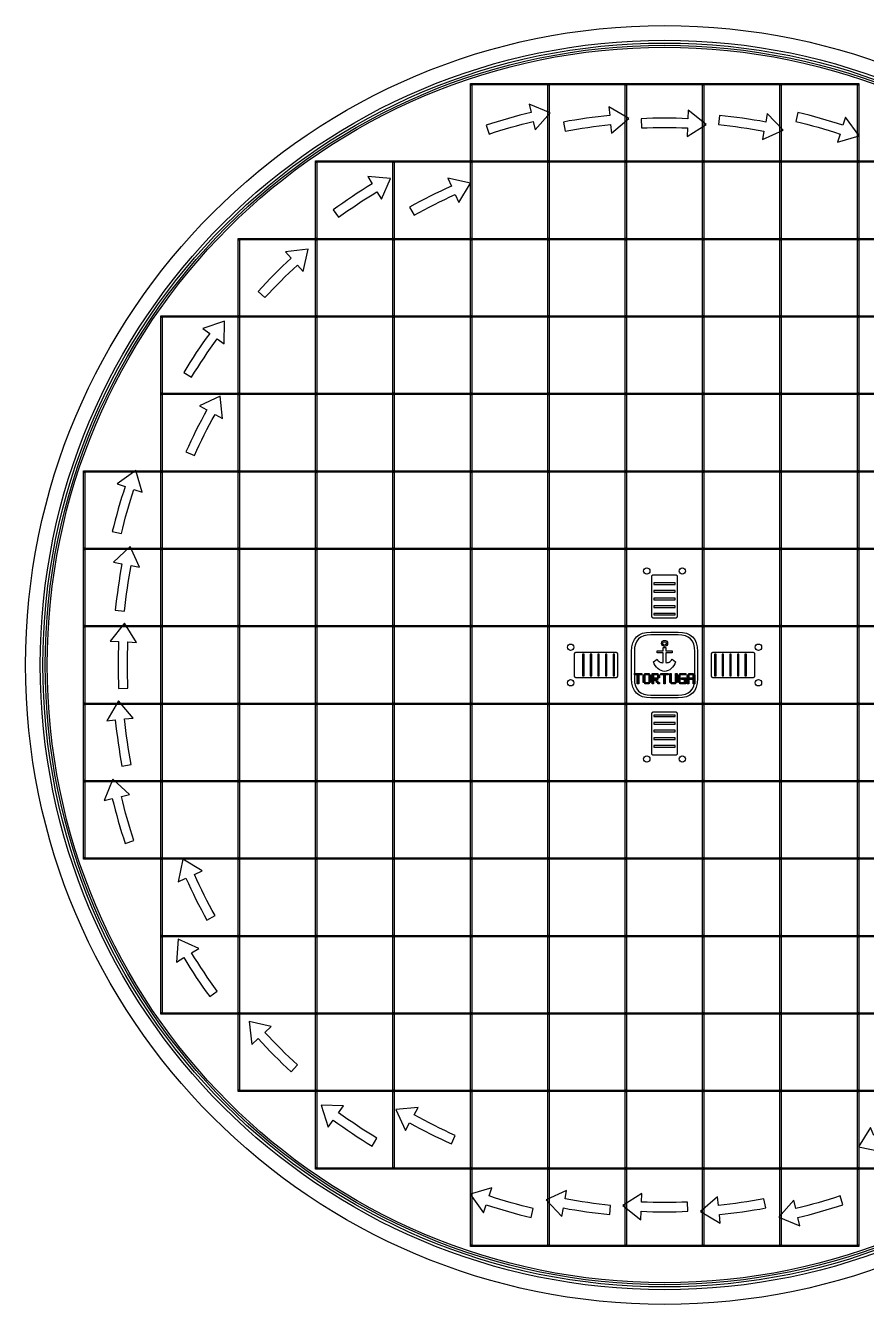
# Model space of a CAD drawing. Extents: x 0 to 330, y 0 to 330.
# Drawn here: x 0 to 217.3, y 0 to 330.2 of the extents above; entities that cross this region are included whole.
import ezdxf

# ---------------------------------------------------------------- set-up
doc = ezdxf.new("R2010")
doc.units = 0
doc.layers.add('CUT', color=1, linetype='CONTINUOUS')
doc.layers.add('RASTER', color=7, linetype='CONTINUOUS')

msp = doc.modelspace()

# ---------------------------------------------------------------- linework, layer by layer
at = {"layer": 'CUT'}
msp.add_circle((165.114, 165.114), 165.114, dxfattribs=at)
at = {"layer": 'RASTER'}
for points in [[(114.939, 315.289), (135.289, 315.289), (135.289, 314.939), (114.939, 314.939)], [(114.939, 314.939), (115.289, 314.939), (115.289, 295.289), (114.939, 295.289)], [(134.939, 315.289), (155.289, 315.289), (155.289, 314.939), (134.939, 314.939)], [(134.939, 314.939), (135.289, 314.939), (135.289, 295.289), (134.939, 295.289)], [(154.939, 315.289), (175.289, 315.289), (175.289, 314.939), (154.939, 314.939)], [(154.939, 314.939), (155.289, 314.939), (155.289, 295.289), (154.939, 295.289)], [(174.939, 315.289), (195.289, 315.289), (195.289, 314.939), (174.939, 314.939)], [(174.939, 314.939), (175.289, 314.939), (175.289, 295.289), (174.939, 295.289)], [(194.939, 315.289), (215.289, 315.289), (215.289, 314.939), (194.939, 314.939)], [(194.939, 314.939), (195.289, 314.939), (195.289, 295.289), (194.939, 295.289)], [(214.939, 314.939), (215.289, 314.939), (215.289, 295.289), (214.939, 295.289)], [(119.757, 302.208), (121.172, 302.668), (122.591, 303.114), (124.015, 303.544), (125.444, 303.96), (126.876, 304.362), (128.313, 304.748), (129.753, 305.12), (131.197, 305.477), (131.714, 303.338), (135.599, 307.693), (130.117, 309.948), (130.633, 307.81), (129.165, 307.447), (127.701, 307.069), (126.241, 306.676), (124.784, 306.268), (123.332, 305.845), (121.885, 305.407), (120.442, 304.954), (119.003, 304.487)], [(139.414, 302.96), (140.877, 303.225), (142.344, 303.474), (143.812, 303.708), (145.284, 303.926), (146.757, 304.129), (148.232, 304.316), (149.71, 304.487), (151.189, 304.642), (151.407, 302.453), (155.853, 306.232), (150.732, 309.22), (150.951, 307.03), (149.446, 306.872), (147.944, 306.698), (146.443, 306.508), (144.944, 306.302), (143.448, 306.08), (141.954, 305.842), (140.463, 305.589), (138.974, 305.32)], [(159.167, 303.787), (160.653, 303.842), (162.14, 303.882), (163.627, 303.906), (165.114, 303.914), (166.601, 303.906), (168.088, 303.882), (169.575, 303.842), (171.061, 303.787), (170.966, 301.589), (175.903, 304.698), (171.258, 308.382), (171.163, 306.184), (169.652, 306.241), (168.139, 306.282), (166.627, 306.306), (165.114, 306.314), (163.601, 306.306), (162.088, 306.282), (160.576, 306.241), (159.064, 306.184)], [(179.039, 304.642), (180.518, 304.487), (181.995, 304.316), (183.471, 304.129), (184.944, 303.926), (186.415, 303.708), (187.884, 303.474), (189.35, 303.225), (190.814, 302.96), (190.411, 300.797), (195.737, 303.18), (191.657, 307.482), (191.254, 305.32), (189.765, 305.589), (188.274, 305.842), (186.78, 306.08), (185.284, 306.302), (183.785, 306.508), (182.284, 306.698), (180.782, 306.872), (179.277, 307.03)], [(199.031, 305.477), (200.475, 305.12), (201.915, 304.748), (203.352, 304.362), (204.784, 303.96), (206.212, 303.544), (207.636, 303.114), (209.056, 302.668), (210.471, 302.208), (209.779, 300.119), (215.379, 301.765), (211.915, 306.575), (211.224, 304.487), (209.786, 304.954), (208.343, 305.407), (206.896, 305.845), (205.444, 306.268), (203.987, 306.676), (202.527, 307.069), (201.062, 307.447), (199.594, 307.81)], [(74.939, 295.289), (95.289, 295.289), (95.289, 294.939), (74.939, 294.939)], [(74.939, 294.939), (75.289, 294.939), (75.289, 275.289), (74.939, 275.289)], [(94.939, 295.289), (115.289, 295.289), (115.289, 294.939), (94.939, 294.939)], [(94.939, 294.939), (95.289, 294.939), (95.289, 275.289), (94.939, 275.289)], [(114.939, 295.289), (135.289, 295.289), (135.289, 294.939), (114.939, 294.939)], [(114.939, 294.939), (115.289, 294.939), (115.289, 275.289), (114.939, 275.289)], [(134.939, 295.289), (155.289, 295.289), (155.289, 294.939), (134.939, 294.939)], [(134.939, 294.939), (135.289, 294.939), (135.289, 275.289), (134.939, 275.289)], [(154.939, 295.289), (175.289, 295.289), (175.289, 294.939), (154.939, 294.939)], [(154.939, 294.939), (155.289, 294.939), (155.289, 275.289), (154.939, 275.289)], [(174.939, 295.289), (195.289, 295.289), (195.289, 294.939), (174.939, 294.939)], [(174.939, 294.939), (175.289, 294.939), (175.289, 275.289), (174.939, 275.289)], [(194.939, 295.289), (215.289, 295.289), (215.289, 294.939), (194.939, 294.939)], [(194.939, 294.939), (195.289, 294.939), (195.289, 275.289), (194.939, 275.289)], [(214.939, 295.289), (235.289, 295.289), (235.289, 294.939), (214.939, 294.939)], [(214.939, 294.939), (215.289, 294.939), (215.289, 275.289), (214.939, 275.289)], [(80.899, 280.713), (82.106, 281.583), (83.321, 282.44), (84.546, 283.284), (85.78, 284.116), (87.021, 284.934), (88.272, 285.74), (89.531, 286.533), (90.798, 287.312), (91.941, 285.433), (94.316, 290.763), (88.407, 291.242), (89.55, 289.363), (88.262, 288.57), (86.982, 287.764), (85.711, 286.945), (84.448, 286.113), (83.194, 285.267), (81.949, 284.409), (80.713, 283.537), (79.486, 282.653)], [(100.393, 281.264), (101.696, 281.98), (103.006, 282.682), (104.325, 283.369), (105.651, 284.041), (106.984, 284.698), (108.324, 285.341), (109.672, 285.968), (111.027, 286.58), (111.922, 284.571), (114.958, 289.55), (109.156, 290.783), (110.051, 288.773), (108.671, 288.149), (107.299, 287.511), (105.935, 286.857), (104.577, 286.187), (103.227, 285.503), (101.885, 284.804), (100.551, 284.089), (99.225, 283.36)], [(54.939, 275.289), (75.289, 275.289), (75.289, 274.939), (54.939, 274.939)], [(54.939, 274.939), (55.289, 274.939), (55.289, 255.289), (54.939, 255.289)], [(74.939, 275.289), (95.289, 275.289), (95.289, 274.939), (74.939, 274.939)], [(74.939, 274.939), (75.289, 274.939), (75.289, 255.289), (74.939, 255.289)], [(94.939, 275.289), (115.289, 275.289), (115.289, 274.939), (94.939, 274.939)], [(94.939, 274.939), (95.289, 274.939), (95.289, 255.289), (94.939, 255.289)], [(114.939, 275.289), (135.289, 275.289), (135.289, 274.939), (114.939, 274.939)], [(114.939, 274.939), (115.289, 274.939), (115.289, 255.289), (114.939, 255.289)], [(134.939, 275.289), (155.289, 275.289), (155.289, 274.939), (134.939, 274.939)], [(134.939, 274.939), (135.289, 274.939), (135.289, 255.289), (134.939, 255.289)], [(154.939, 275.289), (175.289, 275.289), (175.289, 274.939), (154.939, 274.939)], [(154.939, 274.939), (155.289, 274.939), (155.289, 255.289), (154.939, 255.289)], [(174.939, 275.289), (195.289, 275.289), (195.289, 274.939), (174.939, 274.939)], [(174.939, 274.939), (175.289, 274.939), (175.289, 255.289), (174.939, 255.289)], [(194.939, 275.289), (215.289, 275.289), (215.289, 274.939), (194.939, 274.939)], [(194.939, 274.939), (195.289, 274.939), (195.289, 255.289), (194.939, 255.289)], [(214.939, 275.289), (235.289, 275.289), (235.289, 274.939), (214.939, 274.939)], [(214.939, 274.939), (215.289, 274.939), (215.289, 255.289), (214.939, 255.289)], [(61.846, 259.971), (62.858, 261.061), (63.882, 262.14), (64.916, 263.208), (65.962, 264.266), (67.02, 265.312), (68.088, 266.346), (69.167, 267.37), (70.257, 268.382), (71.745, 266.762), (73.035, 272.452), (67.145, 271.769), (68.633, 270.149), (67.525, 269.12), (66.427, 268.079), (65.341, 267.027), (64.265, 265.963), (63.201, 264.887), (62.149, 263.801), (61.108, 262.703), (60.079, 261.595)], [(34.939, 255.289), (55.289, 255.289), (55.289, 254.939), (34.939, 254.939)], [(34.939, 254.939), (35.289, 254.939), (35.289, 235.289), (34.939, 235.289)], [(54.939, 255.289), (75.289, 255.289), (75.289, 254.939), (54.939, 254.939)], [(54.939, 254.939), (55.289, 254.939), (55.289, 235.289), (54.939, 235.289)], [(74.939, 255.289), (95.289, 255.289), (95.289, 254.939), (74.939, 254.939)], [(74.939, 254.939), (75.289, 254.939), (75.289, 235.289), (74.939, 235.289)], [(94.939, 255.289), (115.289, 255.289), (115.289, 254.939), (94.939, 254.939)], [(94.939, 254.939), (95.289, 254.939), (95.289, 235.289), (94.939, 235.289)], [(114.939, 255.289), (135.289, 255.289), (135.289, 254.939), (114.939, 254.939)], [(114.939, 254.939), (115.289, 254.939), (115.289, 235.289), (114.939, 235.289)], [(134.939, 255.289), (155.289, 255.289), (155.289, 254.939), (134.939, 254.939)], [(134.939, 254.939), (135.289, 254.939), (135.289, 235.289), (134.939, 235.289)], [(154.939, 255.289), (175.289, 255.289), (175.289, 254.939), (154.939, 254.939)], [(154.939, 254.939), (155.289, 254.939), (155.289, 235.289), (154.939, 235.289)], [(174.939, 255.289), (195.289, 255.289), (195.289, 254.939), (174.939, 254.939)], [(174.939, 254.939), (175.289, 254.939), (175.289, 235.289), (174.939, 235.289)], [(194.939, 255.289), (215.289, 255.289), (215.289, 254.939), (194.939, 254.939)], [(194.939, 254.939), (195.289, 254.939), (195.289, 235.289), (194.939, 235.289)], [(214.939, 255.289), (235.289, 255.289), (235.289, 254.939), (214.939, 254.939)], [(214.939, 254.939), (215.289, 254.939), (215.289, 235.289), (214.939, 235.289)], [(42.916, 239.43), (43.695, 240.697), (44.488, 241.956), (45.294, 243.207), (46.112, 244.448), (46.944, 245.682), (47.788, 246.907), (48.645, 248.122), (49.515, 249.329), (51.293, 248.034), (51.435, 253.868), (45.797, 252.038), (47.575, 250.742), (46.691, 249.515), (45.819, 248.279), (44.961, 247.034), (44.115, 245.78), (43.283, 244.517), (42.464, 243.246), (41.658, 241.966), (40.865, 240.678)], [(34.939, 235.289), (55.289, 235.289), (55.289, 234.939), (34.939, 234.939)], [(34.939, 234.939), (35.289, 234.939), (35.289, 215.289), (34.939, 215.289)], [(43.648, 219.201), (44.26, 220.556), (44.887, 221.904), (45.53, 223.244), (46.187, 224.577), (46.859, 225.903), (47.546, 227.222), (48.248, 228.532), (48.964, 229.835), (50.886, 228.764), (50.327, 234.569), (44.946, 232.074), (46.868, 231.003), (46.139, 229.677), (45.424, 228.343), (44.725, 227.001), (44.041, 225.651), (43.371, 224.293), (42.717, 222.929), (42.079, 221.557), (41.455, 220.177)], [(54.939, 235.289), (75.289, 235.289), (75.289, 234.939), (54.939, 234.939)], [(54.939, 234.939), (55.289, 234.939), (55.289, 215.289), (54.939, 215.289)], [(74.939, 235.289), (95.289, 235.289), (95.289, 234.939), (74.939, 234.939)], [(74.939, 234.939), (75.289, 234.939), (75.289, 215.289), (74.939, 215.289)], [(94.939, 235.289), (115.289, 235.289), (115.289, 234.939), (94.939, 234.939)], [(94.939, 234.939), (95.289, 234.939), (95.289, 215.289), (94.939, 215.289)], [(114.939, 235.289), (135.289, 235.289), (135.289, 234.939), (114.939, 234.939)], [(114.939, 234.939), (115.289, 234.939), (115.289, 215.289), (114.939, 215.289)], [(134.939, 235.289), (155.289, 235.289), (155.289, 234.939), (134.939, 234.939)], [(134.939, 234.939), (135.289, 234.939), (135.289, 215.289), (134.939, 215.289)], [(154.939, 235.289), (175.289, 235.289), (175.289, 234.939), (154.939, 234.939)], [(154.939, 234.939), (155.289, 234.939), (155.289, 215.289), (154.939, 215.289)], [(174.939, 235.289), (195.289, 235.289), (195.289, 234.939), (174.939, 234.939)], [(174.939, 234.939), (175.289, 234.939), (175.289, 215.289), (174.939, 215.289)], [(194.939, 235.289), (215.289, 235.289), (215.289, 234.939), (194.939, 234.939)], [(194.939, 234.939), (195.289, 234.939), (195.289, 215.289), (194.939, 215.289)], [(214.939, 235.289), (235.289, 235.289), (235.289, 234.939), (214.939, 234.939)], [(214.939, 234.939), (215.289, 234.939), (215.289, 215.289), (214.939, 215.289)], [(14.939, 215.289), (35.289, 215.289), (35.289, 214.939), (14.939, 214.939)], [(14.939, 214.939), (15.289, 214.939), (15.289, 195.289), (14.939, 195.289)], [(24.751, 199.031), (25.108, 200.475), (25.48, 201.915), (25.866, 203.352), (26.268, 204.784), (26.684, 206.213), (27.114, 207.637), (27.56, 209.056), (28.02, 210.471), (30.109, 209.78), (28.463, 215.379), (23.653, 211.916), (25.741, 211.225), (25.274, 209.786), (24.821, 208.343), (24.383, 206.896), (23.96, 205.444), (23.552, 203.987), (23.159, 202.527), (22.781, 201.063), (22.418, 199.595)], [(34.939, 215.289), (55.289, 215.289), (55.289, 214.939), (34.939, 214.939)], [(34.939, 214.939), (35.289, 214.939), (35.289, 195.289), (34.939, 195.289)], [(54.939, 215.289), (75.289, 215.289), (75.289, 214.939), (54.939, 214.939)], [(54.939, 214.939), (55.289, 214.939), (55.289, 195.289), (54.939, 195.289)], [(74.939, 215.289), (95.289, 215.289), (95.289, 214.939), (74.939, 214.939)], [(74.939, 214.939), (75.289, 214.939), (75.289, 195.289), (74.939, 195.289)], [(94.939, 215.289), (115.289, 215.289), (115.289, 214.939), (94.939, 214.939)], [(94.939, 214.939), (95.289, 214.939), (95.289, 195.289), (94.939, 195.289)], [(114.939, 215.289), (135.289, 215.289), (135.289, 214.939), (114.939, 214.939)], [(114.939, 214.939), (115.289, 214.939), (115.289, 195.289), (114.939, 195.289)], [(134.939, 215.289), (155.289, 215.289), (155.289, 214.939), (134.939, 214.939)], [(134.939, 214.939), (135.289, 214.939), (135.289, 195.289), (134.939, 195.289)], [(154.939, 215.289), (175.289, 215.289), (175.289, 214.939), (154.939, 214.939)], [(154.939, 214.939), (155.289, 214.939), (155.289, 195.289), (154.939, 195.289)], [(174.939, 215.289), (195.289, 215.289), (195.289, 214.939), (174.939, 214.939)], [(174.939, 214.939), (175.289, 214.939), (175.289, 195.289), (174.939, 195.289)], [(194.939, 215.289), (215.289, 215.289), (215.289, 214.939), (194.939, 214.939)], [(194.939, 214.939), (195.289, 214.939), (195.289, 195.289), (194.939, 195.289)], [(214.939, 215.289), (235.289, 215.289), (235.289, 214.939), (214.939, 214.939)], [(214.939, 214.939), (215.289, 214.939), (215.289, 195.289), (214.939, 195.289)], [(14.939, 195.289), (35.289, 195.289), (35.289, 194.939), (14.939, 194.939)], [(14.939, 194.939), (15.289, 194.939), (15.289, 175.289), (14.939, 175.289)], [(25.586, 179.039), (25.741, 180.518), (25.912, 181.996), (26.099, 183.471), (26.302, 184.944), (26.52, 186.416), (26.754, 187.884), (27.003, 189.351), (27.268, 190.814), (29.431, 190.411), (27.048, 195.737), (22.746, 191.657), (24.908, 191.254), (24.639, 189.765), (24.386, 188.274), (24.148, 186.78), (23.926, 185.284), (23.72, 183.785), (23.53, 182.284), (23.356, 180.782), (23.198, 179.277)], [(34.939, 195.289), (55.289, 195.289), (55.289, 194.939), (34.939, 194.939)], [(34.939, 194.939), (35.289, 194.939), (35.289, 175.289), (34.939, 175.289)], [(54.939, 195.289), (75.289, 195.289), (75.289, 194.939), (54.939, 194.939)], [(54.939, 194.939), (55.289, 194.939), (55.289, 175.289), (54.939, 175.289)], [(74.939, 195.289), (95.289, 195.289), (95.289, 194.939), (74.939, 194.939)], [(74.939, 194.939), (75.289, 194.939), (75.289, 175.289), (74.939, 175.289)], [(94.939, 195.289), (115.289, 195.289), (115.289, 194.939), (94.939, 194.939)], [(94.939, 194.939), (95.289, 194.939), (95.289, 175.289), (94.939, 175.289)], [(114.939, 195.289), (135.289, 195.289), (135.289, 194.939), (114.939, 194.939)], [(114.939, 194.939), (115.289, 194.939), (115.289, 175.289), (114.939, 175.289)], [(134.939, 195.289), (155.289, 195.289), (155.289, 194.939), (134.939, 194.939)], [(134.939, 194.939), (135.289, 194.939), (135.289, 175.289), (134.939, 175.289)], [(154.939, 195.289), (175.289, 195.289), (175.289, 194.939), (154.939, 194.939)], [(154.939, 194.939), (155.289, 194.939), (155.289, 175.289), (154.939, 175.289)], [(174.939, 195.289), (195.289, 195.289), (195.289, 194.939), (174.939, 194.939)], [(174.939, 194.939), (175.289, 194.939), (175.289, 175.289), (174.939, 175.289)], [(194.939, 195.289), (215.289, 195.289), (215.289, 194.939), (194.939, 194.939)], [(194.939, 194.939), (195.289, 194.939), (195.289, 175.289), (194.939, 175.289)], [(214.939, 195.289), (235.289, 195.289), (235.289, 194.939), (214.939, 194.939)], [(214.939, 194.939), (215.289, 194.939), (215.289, 175.289), (214.939, 175.289)], [(167.902, 188.394), (168.017, 188.386), (168.117, 188.363), (168.202, 188.325), (168.271, 188.271), (168.325, 188.202), (168.363, 188.117), (168.386, 188.017), (168.394, 187.902), (168.394, 177.734), (168.386, 177.619), (168.363, 177.519), (168.325, 177.434), (168.271, 177.365), (168.202, 177.311), (168.117, 177.273), (168.017, 177.25), (167.902, 177.242), (162.326, 177.242), (162.211, 177.25), (162.111, 177.273), (162.026, 177.311), (161.957, 177.365), (161.903, 177.434), (161.865, 177.519), (161.842, 177.619), (161.834, 177.734), (161.834, 187.902), (161.842, 188.017), (161.865, 188.117), (161.903, 188.202), (161.957, 188.271), (162.026, 188.325), (162.111, 188.363), (162.211, 188.386), (162.326, 188.394)], [(167.902, 186.295), (162.326, 186.295), (162.326, 185.901), (167.902, 185.901), (167.902, 186.295)], [(167.902, 184.327), (162.326, 184.327), (162.326, 183.933), (167.902, 183.933), (167.902, 184.327)], [(167.902, 182.359), (162.326, 182.359), (162.326, 181.965), (167.902, 181.965), (167.902, 182.359)], [(167.902, 180.391), (162.326, 180.391), (162.326, 179.997), (167.902, 179.997), (167.902, 180.391)], [(167.902, 178.423), (162.326, 178.423), (162.326, 178.029), (167.902, 178.029), (167.902, 178.423)], [(14.939, 175.289), (35.289, 175.289), (35.289, 174.939), (14.939, 174.939)], [(26.441, 159.167), (26.386, 160.653), (26.346, 162.14), (26.322, 163.627), (26.314, 165.114), (26.322, 166.601), (26.346, 168.088), (26.386, 169.575), (26.441, 171.061), (28.639, 170.967), (25.53, 175.903), (21.846, 171.258), (24.044, 171.164), (23.987, 169.652), (23.946, 168.14), (23.922, 166.627), (23.914, 165.114), (23.922, 163.601), (23.946, 162.089), (23.987, 160.576), (24.044, 159.065)], [(34.939, 175.289), (55.289, 175.289), (55.289, 174.939), (34.939, 174.939)], [(54.939, 175.289), (75.289, 175.289), (75.289, 174.939), (54.939, 174.939)], [(74.939, 175.289), (95.289, 175.289), (95.289, 174.939), (74.939, 174.939)], [(94.939, 175.289), (115.289, 175.289), (115.289, 174.939), (94.939, 174.939)], [(114.939, 175.289), (135.289, 175.289), (135.289, 174.939), (114.939, 174.939)], [(134.939, 175.289), (155.289, 175.289), (155.289, 174.939), (134.939, 174.939)], [(154.939, 175.289), (175.289, 175.289), (175.289, 174.939), (154.939, 174.939)], [(174.939, 175.289), (195.289, 175.289), (195.289, 174.939), (174.939, 174.939)], [(194.939, 175.289), (215.289, 175.289), (215.289, 174.939), (194.939, 174.939)], [(214.939, 175.289), (235.289, 175.289), (235.289, 174.939), (214.939, 174.939)], [(14.939, 174.939), (15.289, 174.939), (15.289, 155.289), (14.939, 155.289)], [(34.939, 174.939), (35.289, 174.939), (35.289, 155.289), (34.939, 155.289)], [(54.939, 174.939), (55.289, 174.939), (55.289, 155.289), (54.939, 155.289)], [(74.939, 174.939), (75.289, 174.939), (75.289, 155.289), (74.939, 155.289)], [(94.939, 174.939), (95.289, 174.939), (95.289, 155.289), (94.939, 155.289)], [(114.939, 174.939), (115.289, 174.939), (115.289, 155.289), (114.939, 155.289)], [(134.939, 174.939), (135.289, 174.939), (135.289, 155.289), (134.939, 155.289)], [(154.939, 174.939), (155.289, 174.939), (155.289, 155.289), (154.939, 155.289)], [(156.614, 168.614), (156.692, 169.786), (156.926, 170.802), (157.317, 171.661), (157.864, 172.364), (158.567, 172.911), (159.426, 173.302), (160.442, 173.536), (161.614, 173.614), (168.614, 173.614), (169.786, 173.536), (170.801, 173.302), (171.661, 172.911), (172.364, 172.364), (172.911, 171.661), (173.301, 170.802), (173.536, 169.786), (173.614, 168.614), (173.614, 161.614), (173.536, 160.442), (173.301, 159.427), (172.911, 158.567), (172.364, 157.864), (171.661, 157.317), (170.801, 156.927), (169.786, 156.692), (168.614, 156.614), (161.614, 156.614), (160.442, 156.692), (159.426, 156.927), (158.567, 157.317), (157.864, 157.864), (157.317, 158.567), (156.926, 159.427), (156.692, 160.442), (156.614, 161.614)], [(157.314, 168.614), (157.314, 161.614), (157.381, 160.606), (157.583, 159.733), (157.919, 158.994), (158.389, 158.389), (158.994, 157.919), (159.733, 157.583), (160.606, 157.381), (161.614, 157.314), (168.614, 157.314), (169.622, 157.381), (170.495, 157.583), (171.234, 157.919), (171.839, 158.389), (172.309, 158.994), (172.645, 159.733), (172.847, 160.606), (172.914, 161.614), (172.914, 168.614), (172.847, 169.622), (172.645, 170.495), (172.309, 171.234), (171.839, 171.839), (171.234, 172.309), (170.495, 172.645), (169.622, 172.847), (168.614, 172.914), (161.614, 172.914), (160.606, 172.847), (159.733, 172.645), (158.994, 172.309), (158.389, 171.839), (157.919, 171.234), (157.583, 170.495), (157.381, 169.622), (157.314, 168.614)], [(174.939, 174.939), (175.289, 174.939), (175.289, 155.289), (174.939, 155.289)], [(194.939, 174.939), (195.289, 174.939), (195.289, 155.289), (194.939, 155.289)], [(214.939, 174.939), (215.289, 174.939), (215.289, 155.289), (214.939, 155.289)], [(164.762, 169.626), (165.466, 169.626), (165.466, 168.746), (167.05, 168.746), (167.05, 168.218), (165.466, 168.218), (165.466, 165.754), (165.671, 165.713), (165.887, 165.718), (166.106, 165.77), (166.324, 165.864), (166.533, 166), (166.728, 166.175), (166.902, 166.387), (167.05, 166.634), (167.93, 165.93), (167.758, 165.42), (167.515, 164.951), (167.209, 164.532), (166.852, 164.17), (166.453, 163.874), (166.024, 163.653), (165.574, 163.514), (165.114, 163.466), (164.654, 163.514), (164.204, 163.653), (163.774, 163.874), (163.376, 164.17), (163.019, 164.532), (162.713, 164.951), (162.469, 165.42), (162.298, 165.93), (163.178, 166.634), (163.325, 166.387), (163.5, 166.175), (163.695, 166), (163.904, 165.864), (164.121, 165.77), (164.341, 165.718), (164.557, 165.713), (164.762, 165.754), (164.762, 168.218), (163.178, 168.218), (163.178, 168.746), (164.762, 168.746)], [(141.834, 167.902), (141.842, 168.017), (141.865, 168.117), (141.903, 168.202), (141.957, 168.271), (142.026, 168.325), (142.111, 168.363), (142.211, 168.386), (142.326, 168.394), (152.494, 168.394), (152.609, 168.386), (152.709, 168.363), (152.794, 168.325), (152.863, 168.271), (152.917, 168.202), (152.955, 168.117), (152.978, 168.017), (152.986, 167.902), (152.986, 162.326), (152.978, 162.211), (152.955, 162.111), (152.917, 162.026), (152.863, 161.957), (152.794, 161.903), (152.709, 161.865), (152.609, 161.842), (152.494, 161.834), (142.326, 161.834), (142.211, 161.842), (142.111, 161.865), (142.026, 161.903), (141.957, 161.957), (141.903, 162.026), (141.865, 162.111), (141.842, 162.211), (141.834, 162.326)], [(143.933, 167.902), (143.933, 162.326), (144.327, 162.326), (144.327, 167.902), (143.933, 167.902)], [(145.901, 167.902), (145.901, 162.326), (146.295, 162.326), (146.295, 167.902), (145.901, 167.902)], [(147.869, 167.902), (147.869, 162.326), (148.263, 162.326), (148.263, 167.902), (147.869, 167.902)], [(149.837, 167.902), (149.837, 162.326), (150.231, 162.326), (150.231, 167.902), (149.837, 167.902)], [(151.805, 167.902), (151.805, 162.326), (152.199, 162.326), (152.199, 167.902), (151.805, 167.902)], [(188.394, 162.326), (188.386, 162.211), (188.363, 162.111), (188.325, 162.026), (188.271, 161.957), (188.202, 161.903), (188.117, 161.865), (188.017, 161.842), (187.902, 161.834), (177.734, 161.834), (177.619, 161.842), (177.519, 161.865), (177.434, 161.903), (177.365, 161.957), (177.311, 162.026), (177.273, 162.111), (177.25, 162.211), (177.242, 162.326), (177.242, 167.902), (177.25, 168.017), (177.273, 168.117), (177.311, 168.202), (177.365, 168.271), (177.434, 168.325), (177.519, 168.363), (177.619, 168.386), (177.734, 168.394), (187.902, 168.394), (188.017, 168.386), (188.117, 168.363), (188.202, 168.325), (188.271, 168.271), (188.325, 168.202), (188.363, 168.117), (188.386, 168.017), (188.394, 167.902)], [(178.423, 162.326), (178.423, 167.902), (178.029, 167.902), (178.029, 162.326), (178.423, 162.326)], [(180.391, 162.326), (180.391, 167.902), (179.997, 167.902), (179.997, 162.326), (180.391, 162.326)], [(182.359, 162.326), (182.359, 167.902), (181.965, 167.902), (181.965, 162.326), (182.359, 162.326)], [(184.327, 162.326), (184.327, 167.902), (183.933, 167.902), (183.933, 162.326), (184.327, 162.326)], [(186.295, 162.326), (186.295, 167.902), (185.901, 167.902), (185.901, 162.326), (186.295, 162.326)], [(157.324, 162.914), (159.224, 162.914), (159.224, 162.534), (157.324, 162.534)], [(158.084, 162.534), (158.464, 162.534), (158.464, 162.154), (158.084, 162.154)], [(158.084, 162.154), (158.464, 162.154), (158.464, 161.774), (158.084, 161.774)], [(159.604, 162.534), (159.984, 162.534), (159.984, 162.154), (159.604, 162.154)], [(159.604, 162.154), (159.984, 162.154), (159.984, 161.774), (159.604, 161.774)], [(159.984, 162.914), (161.124, 162.914), (161.124, 162.534), (159.984, 162.534)], [(161.124, 162.534), (161.504, 162.534), (161.504, 162.154), (161.124, 162.154)], [(161.124, 162.154), (161.504, 162.154), (161.504, 161.774), (161.124, 161.774)], [(161.884, 162.914), (163.404, 162.914), (163.404, 162.534), (161.884, 162.534)], [(161.884, 162.534), (162.264, 162.534), (162.264, 162.154), (161.884, 162.154)], [(161.884, 162.154), (162.264, 162.154), (162.264, 161.774), (161.884, 161.774)], [(163.404, 162.534), (163.784, 162.534), (163.784, 162.154), (163.404, 162.154)], [(163.404, 162.154), (163.784, 162.154), (163.784, 161.774), (163.404, 161.774)], [(164.164, 162.914), (166.064, 162.914), (166.064, 162.534), (164.164, 162.534)], [(164.924, 162.534), (165.304, 162.534), (165.304, 162.154), (164.924, 162.154)], [(164.924, 162.154), (165.304, 162.154), (165.304, 161.774), (164.924, 161.774)], [(166.444, 162.914), (166.824, 162.914), (166.824, 162.534), (166.444, 162.534)], [(166.444, 162.534), (166.824, 162.534), (166.824, 162.154), (166.444, 162.154)], [(166.444, 162.154), (166.824, 162.154), (166.824, 161.774), (166.444, 161.774)], [(167.964, 162.914), (168.344, 162.914), (168.344, 162.534), (167.964, 162.534)], [(167.964, 162.534), (168.344, 162.534), (168.344, 162.154), (167.964, 162.154)], [(167.964, 162.154), (168.344, 162.154), (168.344, 161.774), (167.964, 161.774)], [(168.724, 162.534), (169.104, 162.534), (169.104, 162.154), (168.724, 162.154)], [(168.724, 162.154), (169.104, 162.154), (169.104, 161.774), (168.724, 161.774)], [(169.104, 162.914), (170.624, 162.914), (170.624, 162.534), (169.104, 162.534)], [(171.004, 162.534), (171.384, 162.534), (171.384, 162.154), (171.004, 162.154)], [(171.004, 162.154), (171.384, 162.154), (171.384, 161.774), (171.004, 161.774)], [(171.384, 162.914), (172.524, 162.914), (172.524, 162.534), (171.384, 162.534)], [(172.524, 162.534), (172.904, 162.534), (172.904, 162.154), (172.524, 162.154)], [(172.524, 162.154), (172.904, 162.154), (172.904, 161.774), (172.524, 161.774)], [(158.084, 161.774), (158.464, 161.774), (158.464, 161.394), (158.084, 161.394)], [(158.084, 161.394), (158.464, 161.394), (158.464, 161.014), (158.084, 161.014)], [(158.084, 161.014), (158.464, 161.014), (158.464, 160.634), (158.084, 160.634)], [(158.084, 160.634), (158.464, 160.634), (158.464, 160.254), (158.084, 160.254)], [(159.604, 161.774), (159.984, 161.774), (159.984, 161.394), (159.604, 161.394)], [(159.604, 161.394), (159.984, 161.394), (159.984, 161.014), (159.604, 161.014)], [(159.604, 161.014), (159.984, 161.014), (159.984, 160.634), (159.604, 160.634)], [(159.984, 160.634), (161.124, 160.634), (161.124, 160.254), (159.984, 160.254)], [(161.124, 161.774), (161.504, 161.774), (161.504, 161.394), (161.124, 161.394)], [(161.124, 161.394), (161.504, 161.394), (161.504, 161.014), (161.124, 161.014)], [(161.124, 161.014), (161.504, 161.014), (161.504, 160.634), (161.124, 160.634)], [(161.884, 161.774), (163.404, 161.774), (163.404, 161.394), (161.884, 161.394)], [(161.884, 161.394), (162.264, 161.394), (162.264, 161.014), (161.884, 161.014)], [(161.884, 161.014), (162.264, 161.014), (162.264, 160.634), (161.884, 160.634)], [(161.884, 160.634), (162.264, 160.634), (162.264, 160.254), (161.884, 160.254)], [(162.644, 161.394), (163.024, 161.394), (163.024, 161.014), (162.644, 161.014)], [(163.024, 161.014), (163.404, 161.014), (163.404, 160.634), (163.024, 160.634)], [(163.404, 160.634), (163.784, 160.634), (163.784, 160.254), (163.404, 160.254)], [(164.924, 161.774), (165.304, 161.774), (165.304, 161.394), (164.924, 161.394)], [(164.924, 161.394), (165.304, 161.394), (165.304, 161.014), (164.924, 161.014)], [(164.924, 161.014), (165.304, 161.014), (165.304, 160.634), (164.924, 160.634)], [(164.924, 160.634), (165.304, 160.634), (165.304, 160.254), (164.924, 160.254)], [(166.444, 161.774), (166.824, 161.774), (166.824, 161.394), (166.444, 161.394)], [(166.444, 161.394), (166.824, 161.394), (166.824, 161.014), (166.444, 161.014)], [(166.444, 161.014), (166.824, 161.014), (166.824, 160.634), (166.444, 160.634)], [(166.824, 160.634), (167.964, 160.634), (167.964, 160.254), (166.824, 160.254)], [(167.964, 161.774), (168.344, 161.774), (168.344, 161.394), (167.964, 161.394)], [(167.964, 161.394), (168.344, 161.394), (168.344, 161.014), (167.964, 161.014)], [(167.964, 161.014), (168.344, 161.014), (168.344, 160.634), (167.964, 160.634)], [(168.724, 161.774), (169.104, 161.774), (169.104, 161.394), (168.724, 161.394)], [(168.724, 161.394), (169.104, 161.394), (169.104, 161.014), (168.724, 161.014)], [(168.724, 161.014), (169.104, 161.014), (169.104, 160.634), (168.724, 160.634)], [(169.104, 160.634), (170.624, 160.634), (170.624, 160.254), (169.104, 160.254)], [(169.484, 161.774), (170.624, 161.774), (170.624, 161.394), (169.484, 161.394)], [(170.244, 161.394), (170.624, 161.394), (170.624, 161.014), (170.244, 161.014)], [(170.244, 161.014), (170.624, 161.014), (170.624, 160.634), (170.244, 160.634)], [(171.004, 161.774), (172.904, 161.774), (172.904, 161.394), (171.004, 161.394)], [(171.004, 161.394), (171.384, 161.394), (171.384, 161.014), (171.004, 161.014)], [(171.004, 161.014), (171.384, 161.014), (171.384, 160.634), (171.004, 160.634)], [(171.004, 160.634), (171.384, 160.634), (171.384, 160.254), (171.004, 160.254)], [(172.524, 161.394), (172.904, 161.394), (172.904, 161.014), (172.524, 161.014)], [(172.524, 161.014), (172.904, 161.014), (172.904, 160.634), (172.524, 160.634)], [(172.524, 160.634), (172.904, 160.634), (172.904, 160.254), (172.524, 160.254)], [(14.939, 155.289), (35.289, 155.289), (35.289, 154.939), (14.939, 154.939)], [(27.268, 139.414), (27.003, 140.878), (26.754, 142.344), (26.52, 143.813), (26.302, 145.284), (26.099, 146.757), (25.912, 148.233), (25.741, 149.71), (25.586, 151.189), (27.775, 151.408), (23.996, 155.853), (21.008, 150.732), (23.198, 150.951), (23.356, 149.446), (23.53, 147.944), (23.72, 146.443), (23.926, 144.944), (24.148, 143.448), (24.386, 141.954), (24.639, 140.463), (24.908, 138.974)], [(34.939, 155.289), (55.289, 155.289), (55.289, 154.939), (34.939, 154.939)], [(54.939, 155.289), (75.289, 155.289), (75.289, 154.939), (54.939, 154.939)], [(74.939, 155.289), (95.289, 155.289), (95.289, 154.939), (74.939, 154.939)], [(94.939, 155.289), (115.289, 155.289), (115.289, 154.939), (94.939, 154.939)], [(114.939, 155.289), (135.289, 155.289), (135.289, 154.939), (114.939, 154.939)], [(134.939, 155.289), (155.289, 155.289), (155.289, 154.939), (134.939, 154.939)], [(154.939, 155.289), (175.289, 155.289), (175.289, 154.939), (154.939, 154.939)], [(174.939, 155.289), (195.289, 155.289), (195.289, 154.939), (174.939, 154.939)], [(194.939, 155.289), (215.289, 155.289), (215.289, 154.939), (194.939, 154.939)], [(214.939, 155.289), (235.289, 155.289), (235.289, 154.939), (214.939, 154.939)], [(14.939, 154.939), (15.289, 154.939), (15.289, 135.289), (14.939, 135.289)], [(34.939, 154.939), (35.289, 154.939), (35.289, 135.289), (34.939, 135.289)], [(54.939, 154.939), (55.289, 154.939), (55.289, 135.289), (54.939, 135.289)], [(74.939, 154.939), (75.289, 154.939), (75.289, 135.289), (74.939, 135.289)], [(94.939, 154.939), (95.289, 154.939), (95.289, 135.289), (94.939, 135.289)], [(114.939, 154.939), (115.289, 154.939), (115.289, 135.289), (114.939, 135.289)], [(134.939, 154.939), (135.289, 154.939), (135.289, 135.289), (134.939, 135.289)], [(154.939, 154.939), (155.289, 154.939), (155.289, 135.289), (154.939, 135.289)], [(162.326, 141.834), (162.211, 141.842), (162.111, 141.865), (162.026, 141.903), (161.957, 141.957), (161.903, 142.026), (161.865, 142.111), (161.842, 142.211), (161.834, 142.326), (161.834, 152.494), (161.842, 152.609), (161.865, 152.709), (161.903, 152.794), (161.957, 152.863), (162.026, 152.917), (162.111, 152.955), (162.211, 152.978), (162.326, 152.986), (167.902, 152.986), (168.017, 152.978), (168.117, 152.955), (168.202, 152.917), (168.271, 152.863), (168.325, 152.794), (168.363, 152.709), (168.386, 152.609), (168.394, 152.494), (168.394, 142.326), (168.386, 142.211), (168.363, 142.111), (168.325, 142.026), (168.271, 141.957), (168.202, 141.903), (168.117, 141.865), (168.017, 141.842), (167.902, 141.834)], [(162.326, 151.805), (167.902, 151.805), (167.902, 152.199), (162.326, 152.199), (162.326, 151.805)], [(174.939, 154.939), (175.289, 154.939), (175.289, 135.289), (174.939, 135.289)], [(194.939, 154.939), (195.289, 154.939), (195.289, 135.289), (194.939, 135.289)], [(214.939, 154.939), (215.289, 154.939), (215.289, 135.289), (214.939, 135.289)], [(162.326, 149.837), (167.902, 149.837), (167.902, 150.231), (162.326, 150.231), (162.326, 149.837)], [(162.326, 147.869), (167.902, 147.869), (167.902, 148.263), (162.326, 148.263), (162.326, 147.869)], [(162.326, 145.901), (167.902, 145.901), (167.902, 146.295), (162.326, 146.295), (162.326, 145.901)], [(162.326, 143.933), (167.902, 143.933), (167.902, 144.327), (162.326, 144.327), (162.326, 143.933)], [(28.02, 119.757), (27.56, 121.172), (27.114, 122.592), (26.684, 124.016), (26.268, 125.444), (25.866, 126.876), (25.48, 128.313), (25.108, 129.753), (24.751, 131.197), (26.89, 131.714), (22.535, 135.599), (20.28, 130.117), (22.418, 130.634), (22.781, 129.166), (23.159, 127.701), (23.552, 126.241), (23.96, 124.784), (24.383, 123.332), (24.821, 121.885), (25.274, 120.442), (25.741, 119.004)], [(14.939, 135.289), (35.289, 135.289), (35.289, 134.939), (14.939, 134.939)], [(14.939, 134.939), (15.289, 134.939), (15.289, 115.289), (14.939, 115.289)], [(34.939, 135.289), (55.289, 135.289), (55.289, 134.939), (34.939, 134.939)], [(34.939, 134.939), (35.289, 134.939), (35.289, 115.289), (34.939, 115.289)], [(54.939, 135.289), (75.289, 135.289), (75.289, 134.939), (54.939, 134.939)], [(54.939, 134.939), (55.289, 134.939), (55.289, 115.289), (54.939, 115.289)], [(74.939, 135.289), (95.289, 135.289), (95.289, 134.939), (74.939, 134.939)], [(74.939, 134.939), (75.289, 134.939), (75.289, 115.289), (74.939, 115.289)], [(94.939, 135.289), (115.289, 135.289), (115.289, 134.939), (94.939, 134.939)], [(94.939, 134.939), (95.289, 134.939), (95.289, 115.289), (94.939, 115.289)], [(114.939, 135.289), (135.289, 135.289), (135.289, 134.939), (114.939, 134.939)], [(114.939, 134.939), (115.289, 134.939), (115.289, 115.289), (114.939, 115.289)], [(134.939, 135.289), (155.289, 135.289), (155.289, 134.939), (134.939, 134.939)], [(134.939, 134.939), (135.289, 134.939), (135.289, 115.289), (134.939, 115.289)], [(154.939, 135.289), (175.289, 135.289), (175.289, 134.939), (154.939, 134.939)], [(154.939, 134.939), (155.289, 134.939), (155.289, 115.289), (154.939, 115.289)], [(174.939, 135.289), (195.289, 135.289), (195.289, 134.939), (174.939, 134.939)], [(174.939, 134.939), (175.289, 134.939), (175.289, 115.289), (174.939, 115.289)], [(194.939, 135.289), (215.289, 135.289), (215.289, 134.939), (194.939, 134.939)], [(194.939, 134.939), (195.289, 134.939), (195.289, 115.289), (194.939, 115.289)], [(214.939, 135.289), (235.289, 135.289), (235.289, 134.939), (214.939, 134.939)], [(214.939, 134.939), (215.289, 134.939), (215.289, 115.289), (214.939, 115.289)], [(14.939, 115.289), (35.289, 115.289), (35.289, 114.939), (14.939, 114.939)], [(34.939, 115.289), (55.289, 115.289), (55.289, 114.939), (34.939, 114.939)], [(34.939, 114.939), (35.289, 114.939), (35.289, 95.289), (34.939, 95.289)], [(48.964, 100.393), (48.248, 101.696), (47.546, 103.007), (46.859, 104.325), (46.187, 105.651), (45.53, 106.984), (44.887, 108.325), (44.26, 109.672), (43.648, 111.027), (45.657, 111.922), (40.678, 114.958), (39.445, 109.156), (41.455, 110.051), (42.079, 108.672), (42.717, 107.3), (43.371, 105.935), (44.041, 104.577), (44.725, 103.228), (45.424, 101.886), (46.139, 100.551), (46.868, 99.225)], [(54.939, 115.289), (75.289, 115.289), (75.289, 114.939), (54.939, 114.939)], [(54.939, 114.939), (55.289, 114.939), (55.289, 95.289), (54.939, 95.289)], [(74.939, 115.289), (95.289, 115.289), (95.289, 114.939), (74.939, 114.939)], [(74.939, 114.939), (75.289, 114.939), (75.289, 95.289), (74.939, 95.289)], [(94.939, 115.289), (115.289, 115.289), (115.289, 114.939), (94.939, 114.939)], [(94.939, 114.939), (95.289, 114.939), (95.289, 95.289), (94.939, 95.289)], [(114.939, 115.289), (135.289, 115.289), (135.289, 114.939), (114.939, 114.939)], [(114.939, 114.939), (115.289, 114.939), (115.289, 95.289), (114.939, 95.289)], [(134.939, 115.289), (155.289, 115.289), (155.289, 114.939), (134.939, 114.939)], [(134.939, 114.939), (135.289, 114.939), (135.289, 95.289), (134.939, 95.289)], [(154.939, 115.289), (175.289, 115.289), (175.289, 114.939), (154.939, 114.939)], [(154.939, 114.939), (155.289, 114.939), (155.289, 95.289), (154.939, 95.289)], [(174.939, 115.289), (195.289, 115.289), (195.289, 114.939), (174.939, 114.939)], [(174.939, 114.939), (175.289, 114.939), (175.289, 95.289), (174.939, 95.289)], [(194.939, 115.289), (215.289, 115.289), (215.289, 114.939), (194.939, 114.939)], [(194.939, 114.939), (195.289, 114.939), (195.289, 95.289), (194.939, 95.289)], [(214.939, 115.289), (235.289, 115.289), (235.289, 114.939), (214.939, 114.939)], [(214.939, 114.939), (215.289, 114.939), (215.289, 95.289), (214.939, 95.289)], [(34.939, 95.289), (55.289, 95.289), (55.289, 94.939), (34.939, 94.939)], [(34.939, 94.939), (35.289, 94.939), (35.289, 75.289), (34.939, 75.289)], [(49.515, 80.899), (48.645, 82.106), (47.788, 83.322), (46.944, 84.546), (46.112, 85.78), (45.294, 87.022), (44.488, 88.272), (43.695, 89.531), (42.916, 90.798), (44.795, 91.941), (39.465, 94.316), (38.986, 88.408), (40.865, 89.551), (41.658, 88.263), (42.464, 86.983), (43.283, 85.711), (44.115, 84.448), (44.961, 83.194), (45.819, 81.949), (46.691, 80.713), (47.575, 79.486)], [(54.939, 95.289), (75.289, 95.289), (75.289, 94.939), (54.939, 94.939)], [(54.939, 94.939), (55.289, 94.939), (55.289, 75.289), (54.939, 75.289)], [(74.939, 95.289), (95.289, 95.289), (95.289, 94.939), (74.939, 94.939)], [(74.939, 94.939), (75.289, 94.939), (75.289, 75.289), (74.939, 75.289)], [(94.939, 95.289), (115.289, 95.289), (115.289, 94.939), (94.939, 94.939)], [(94.939, 94.939), (95.289, 94.939), (95.289, 75.289), (94.939, 75.289)], [(114.939, 95.289), (135.289, 95.289), (135.289, 94.939), (114.939, 94.939)], [(114.939, 94.939), (115.289, 94.939), (115.289, 75.289), (114.939, 75.289)], [(134.939, 95.289), (155.289, 95.289), (155.289, 94.939), (134.939, 94.939)], [(134.939, 94.939), (135.289, 94.939), (135.289, 75.289), (134.939, 75.289)], [(154.939, 95.289), (175.289, 95.289), (175.289, 94.939), (154.939, 94.939)], [(154.939, 94.939), (155.289, 94.939), (155.289, 75.289), (154.939, 75.289)], [(174.939, 95.289), (195.289, 95.289), (195.289, 94.939), (174.939, 94.939)], [(174.939, 94.939), (175.289, 94.939), (175.289, 75.289), (174.939, 75.289)], [(194.939, 95.289), (215.289, 95.289), (215.289, 94.939), (194.939, 94.939)], [(194.939, 94.939), (195.289, 94.939), (195.289, 75.289), (194.939, 75.289)], [(214.939, 95.289), (235.289, 95.289), (235.289, 94.939), (214.939, 94.939)], [(214.939, 94.939), (215.289, 94.939), (215.289, 75.289), (214.939, 75.289)], [(34.939, 75.289), (55.289, 75.289), (55.289, 74.939), (34.939, 74.939)], [(54.939, 75.289), (75.289, 75.289), (75.289, 74.939), (54.939, 74.939)], [(54.939, 74.939), (55.289, 74.939), (55.289, 55.289), (54.939, 55.289)], [(70.257, 61.846), (69.167, 62.858), (68.088, 63.882), (67.02, 64.917), (65.962, 65.963), (64.916, 67.02), (63.882, 68.088), (62.858, 69.167), (61.846, 70.257), (63.466, 71.746), (57.776, 73.035), (58.459, 67.145), (60.079, 68.634), (61.108, 67.525), (62.149, 66.427), (63.201, 65.341), (64.265, 64.266), (65.341, 63.202), (66.427, 62.149), (67.525, 61.108), (68.633, 60.079)], [(74.939, 75.289), (95.289, 75.289), (95.289, 74.939), (74.939, 74.939)], [(74.939, 74.939), (75.289, 74.939), (75.289, 55.289), (74.939, 55.289)], [(94.939, 75.289), (115.289, 75.289), (115.289, 74.939), (94.939, 74.939)], [(94.939, 74.939), (95.289, 74.939), (95.289, 55.289), (94.939, 55.289)], [(114.939, 75.289), (135.289, 75.289), (135.289, 74.939), (114.939, 74.939)], [(114.939, 74.939), (115.289, 74.939), (115.289, 55.289), (114.939, 55.289)], [(134.939, 75.289), (155.289, 75.289), (155.289, 74.939), (134.939, 74.939)], [(134.939, 74.939), (135.289, 74.939), (135.289, 55.289), (134.939, 55.289)], [(154.939, 75.289), (175.289, 75.289), (175.289, 74.939), (154.939, 74.939)], [(154.939, 74.939), (155.289, 74.939), (155.289, 55.289), (154.939, 55.289)], [(174.939, 75.289), (195.289, 75.289), (195.289, 74.939), (174.939, 74.939)], [(174.939, 74.939), (175.289, 74.939), (175.289, 55.289), (174.939, 55.289)], [(194.939, 75.289), (215.289, 75.289), (215.289, 74.939), (194.939, 74.939)], [(194.939, 74.939), (195.289, 74.939), (195.289, 55.289), (194.939, 55.289)], [(214.939, 75.289), (235.289, 75.289), (235.289, 74.939), (214.939, 74.939)], [(214.939, 74.939), (215.289, 74.939), (215.289, 55.289), (214.939, 55.289)], [(54.939, 55.289), (75.289, 55.289), (75.289, 54.939), (54.939, 54.939)], [(74.939, 55.289), (95.289, 55.289), (95.289, 54.939), (74.939, 54.939)], [(74.939, 54.939), (75.289, 54.939), (75.289, 35.289), (74.939, 35.289)], [(94.939, 55.289), (115.289, 55.289), (115.289, 54.939), (94.939, 54.939)], [(94.939, 54.939), (95.289, 54.939), (95.289, 35.289), (94.939, 35.289)], [(114.939, 55.289), (135.289, 55.289), (135.289, 54.939), (114.939, 54.939)], [(114.939, 54.939), (115.289, 54.939), (115.289, 35.289), (114.939, 35.289)], [(134.939, 55.289), (155.289, 55.289), (155.289, 54.939), (134.939, 54.939)], [(134.939, 54.939), (135.289, 54.939), (135.289, 35.289), (134.939, 35.289)], [(154.939, 55.289), (175.289, 55.289), (175.289, 54.939), (154.939, 54.939)], [(154.939, 54.939), (155.289, 54.939), (155.289, 35.289), (154.939, 35.289)], [(174.939, 55.289), (195.289, 55.289), (195.289, 54.939), (174.939, 54.939)], [(174.939, 54.939), (175.289, 54.939), (175.289, 35.289), (174.939, 35.289)], [(194.939, 55.289), (215.289, 55.289), (215.289, 54.939), (194.939, 54.939)], [(194.939, 54.939), (195.289, 54.939), (195.289, 35.289), (194.939, 35.289)], [(214.939, 55.289), (235.289, 55.289), (235.289, 54.939), (214.939, 54.939)], [(214.939, 54.939), (215.289, 54.939), (215.289, 35.289), (214.939, 35.289)], [(90.798, 42.916), (89.531, 43.696), (88.272, 44.488), (87.021, 45.294), (85.78, 46.113), (84.546, 46.944), (83.321, 47.788), (82.106, 48.645), (80.899, 49.515), (82.194, 51.293), (76.36, 51.436), (78.19, 45.797), (79.486, 47.575), (80.713, 46.691), (81.949, 45.82), (83.194, 44.961), (84.448, 44.116), (85.711, 43.283), (86.982, 42.464), (88.262, 41.658), (89.55, 40.865)], [(111.027, 43.648), (109.672, 44.26), (108.324, 44.888), (106.984, 45.53), (105.651, 46.187), (104.325, 46.86), (103.006, 47.547), (101.696, 48.248), (100.393, 48.965), (101.464, 50.887), (95.659, 50.327), (98.154, 44.946), (99.225, 46.868), (100.551, 46.139), (101.885, 45.425), (103.227, 44.725), (104.577, 44.041), (105.935, 43.372), (107.299, 42.718), (108.671, 42.079), (110.051, 41.455)], [(229.835, 48.965), (228.532, 48.248), (227.221, 47.547), (225.903, 46.86), (224.577, 46.187), (223.244, 45.53), (221.903, 44.888), (220.556, 44.26), (219.201, 43.648), (218.306, 45.658), (215.27, 40.678), (221.072, 39.446), (220.177, 41.455), (221.556, 42.079), (222.928, 42.718), (224.293, 43.372), (225.651, 44.041), (227, 44.725), (228.342, 45.425), (229.677, 46.139), (231.003, 46.868)], [(74.939, 35.289), (95.289, 35.289), (95.289, 34.939), (74.939, 34.939)], [(94.939, 35.289), (115.289, 35.289), (115.289, 34.939), (94.939, 34.939)], [(114.939, 35.289), (135.289, 35.289), (135.289, 34.939), (114.939, 34.939)], [(114.939, 34.939), (115.289, 34.939), (115.289, 15.289), (114.939, 15.289)], [(134.939, 35.289), (155.289, 35.289), (155.289, 34.939), (134.939, 34.939)], [(134.939, 34.939), (135.289, 34.939), (135.289, 15.289), (134.939, 15.289)], [(154.939, 35.289), (175.289, 35.289), (175.289, 34.939), (154.939, 34.939)], [(154.939, 34.939), (155.289, 34.939), (155.289, 15.289), (154.939, 15.289)], [(174.939, 35.289), (195.289, 35.289), (195.289, 34.939), (174.939, 34.939)], [(174.939, 34.939), (175.289, 34.939), (175.289, 15.289), (174.939, 15.289)], [(194.939, 35.289), (215.289, 35.289), (215.289, 34.939), (194.939, 34.939)], [(194.939, 34.939), (195.289, 34.939), (195.289, 15.289), (194.939, 15.289)], [(214.939, 35.289), (235.289, 35.289), (235.289, 34.939), (214.939, 34.939)], [(214.939, 34.939), (215.289, 34.939), (215.289, 15.289), (214.939, 15.289)], [(131.197, 24.752), (129.753, 25.108), (128.313, 25.48), (126.876, 25.867), (125.444, 26.268), (124.015, 26.684), (122.591, 27.115), (121.172, 27.56), (119.757, 28.02), (120.448, 30.109), (114.849, 28.463), (118.312, 23.653), (119.003, 25.742), (120.442, 25.274), (121.885, 24.821), (123.332, 24.383), (124.784, 23.96), (126.241, 23.552), (127.701, 23.159), (129.165, 22.781), (130.633, 22.419)], [(151.189, 25.586), (149.71, 25.741), (148.232, 25.913), (146.757, 26.1), (145.284, 26.302), (143.812, 26.52), (142.344, 26.754), (140.877, 27.003), (139.414, 27.268), (139.817, 29.431), (134.491, 27.048), (138.571, 22.746), (138.974, 24.909), (140.463, 24.639), (141.954, 24.386), (143.448, 24.148), (144.944, 23.926), (146.443, 23.72), (147.944, 23.53), (149.446, 23.356), (150.951, 23.198)], [(171.061, 26.442), (169.575, 26.386), (168.088, 26.346), (166.601, 26.322), (165.114, 26.314), (163.627, 26.322), (162.14, 26.346), (160.653, 26.386), (159.167, 26.442), (159.261, 28.64), (154.325, 25.53), (158.97, 21.846), (159.064, 24.044), (160.576, 23.987), (162.088, 23.947), (163.601, 23.922), (165.114, 23.914), (166.627, 23.922), (168.139, 23.947), (169.652, 23.987), (171.163, 24.044)], [(190.814, 27.268), (189.35, 27.003), (187.884, 26.754), (186.415, 26.52), (184.944, 26.302), (183.471, 26.1), (181.995, 25.913), (180.518, 25.741), (179.039, 25.586), (178.82, 27.775), (174.375, 23.996), (179.496, 21.009), (179.277, 23.198), (180.782, 23.356), (182.284, 23.53), (183.785, 23.72), (185.284, 23.926), (186.78, 24.148), (188.274, 24.386), (189.765, 24.639), (191.254, 24.909)], [(210.471, 28.02), (209.056, 27.56), (207.636, 27.115), (206.212, 26.684), (204.784, 26.268), (203.352, 25.867), (201.915, 25.48), (200.475, 25.108), (199.031, 24.752), (198.514, 26.89), (194.629, 22.535), (200.111, 20.28), (199.594, 22.419), (201.062, 22.781), (202.527, 23.159), (203.987, 23.552), (205.444, 23.96), (206.896, 24.383), (208.343, 24.821), (209.786, 25.274), (211.224, 25.742)], [(114.939, 15.289), (135.289, 15.289), (135.289, 14.939), (114.939, 14.939)], [(134.939, 15.289), (155.289, 15.289), (155.289, 14.939), (134.939, 14.939)], [(154.939, 15.289), (175.289, 15.289), (175.289, 14.939), (154.939, 14.939)], [(174.939, 15.289), (195.289, 15.289), (195.289, 14.939), (174.939, 14.939)], [(194.939, 15.289), (215.289, 15.289), (215.289, 14.939), (194.939, 14.939)]]:
    msp.add_lwpolyline(points, close=True, dxfattribs=at)
for centre, radius in [((165.114, 165.114), 161.314), ((165.114, 165.114), 160.614), ((165.114, 165.114), 160.014), ((165.114, 165.114), 159.514), ((160.522, 189.378), 0.82), ((169.706, 189.378), 0.82), ((140.85, 169.706), 0.82), ((165.114, 170.682), 0.792), ((165.114, 170.682), 0.44), ((189.378, 169.706), 0.82), ((140.85, 160.522), 0.82), ((189.378, 160.522), 0.82), ((160.522, 140.85), 0.82), ((169.706, 140.85), 0.82)]:
    msp.add_circle(centre, radius, dxfattribs=at)

doc.saveas('drawing.dxf')
